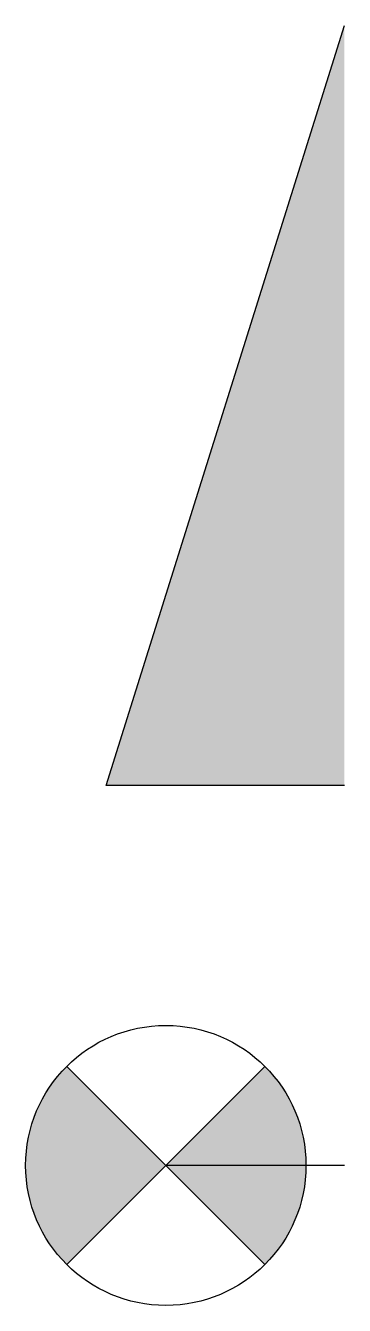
# Model space of a CAD drawing. Header units: millimetres. Extents: x -284 to -200, y -137 to 200.
import ezdxf

# ---------------------------------------------------------------- set-up
doc = ezdxf.new("R2010")
doc.units = ezdxf.units.MM
doc.header["$LTSCALE"] = 0.25

msp = doc.modelspace()

# ---------------------------------------------------------------- hatches: boundary and pattern name
msp.add_hatch(color=256).paths.add_polyline_path([(-200, 0), (-200, 200), (-262.59, 0)])
h = msp.add_hatch(color=256)
h.paths.add_polyline_path([(-246.94, -100), (-273, -73.95, 0.414214), (-273, -126.05)])
h.paths.add_polyline_path([(-210.1, -100, 0.198912), (-220.89, -73.95), (-246.94, -100), (-220.89, -126.05, 0.198912)])

# ---------------------------------------------------------------- linework, layer by layer
for p, q in [((-262.59, 0), (-200, 200)), ((-200, 0), (-262.59, 0)), ((-246.94, -100), (-273, -73.95)), ((-246.94, -100), (-220.89, -73.95)), ((-246.94, -100), (-273, -126.05)), ((-246.94, -100), (-220.89, -126.05)), ((-200, -100), (-246.94, -100))]:
    msp.add_line(p, q)
msp.add_circle((-246.94, -100), 36.85)

doc.saveas('drawing.dxf')
